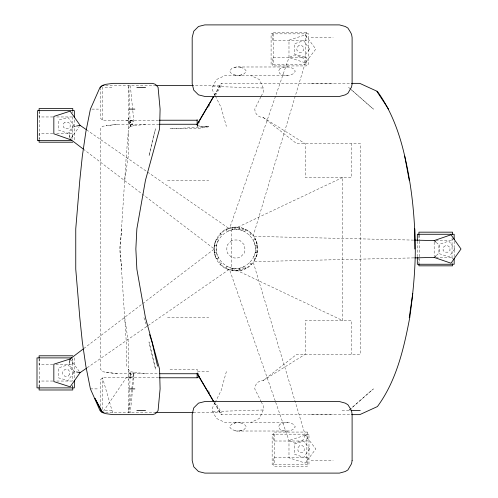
<?xml version="1.0" encoding="UTF-8"?>
<svg xmlns="http://www.w3.org/2000/svg" width="498" height="498" viewBox="0 0 498 498"><rect width="100%" height="100%" fill="white"/><g stroke="black" fill="none" stroke-linecap="round" stroke-linejoin="round"><path stroke-width="0.37" stroke-dasharray="2.49 1.87" d="M126.262 366.161L126.262 341.921L120.199 249L126.262 156.079L128.279 131.839M121.717 228.8L119.694 249L121.717 269.2M132.555 389.735L130.302 412.624L128.279 410.607L128.279 388.888M132.63 388.975L133.838 376.768L133.838 372.224L130.302 371.72L128.279 369.192L130.302 377.777L128.279 379.8M131.646 389.753L128.783 412.624L130.302 371.72L130.302 377.777M131.74 388.994L133.838 372.224L145.453 373.737M124.743 180.32L128.279 156.079L128.279 109.112M69.483 362.563L69.091 364.735L74.351 371.57L75.796 371.832M239.003 229.534C249.025 231.744 256.962 241.748 255.312 252.156C253.102 262.172 243.099 270.115 232.691 268.466C222.674 266.256 214.731 256.252 216.387 245.844C218.591 235.828 228.594 227.885 239.003 229.534L239.532 227.43C267.6 232.547 260.728 275.002 232.168 270.57C204.093 265.453 210.965 222.998 239.532 227.43M232.168 270.57L232.691 268.466M226.378 371.57L221.118 390.507L215.397 401.954M261.182 401.724L263.205 405.764L263.205 409.972L259.52 418.388L250.581 422.597M260.846 96.948L254.789 109.068A8.242 8.242 0 0 0 263.205 117.484L296.87 143.791L360.521 143.791L360.521 354.209L296.87 354.209L263.205 380.516A8.242 8.242 0 0 0 254.789 388.932L260.846 401.052M261.182 96.276L263.205 92.236L263.205 88.028L259.52 79.612L250.581 75.403M215.061 402.627L212.702 407.345L212.702 411.553L216.387 418.388L225.326 422.597L288.454 422.597M215.061 95.373L212.702 90.655L212.702 86.447L216.387 79.612L225.326 75.403L288.454 75.403M214.333 95.379L221.373 83.353L350.966 83.353M214.333 95.23L221.373 83.353M197.133 125.776L208.749 126.785L170.03 128.808L197.133 128.808L208.749 126.785L197.133 126.28L199.474 122.321M208.469 107.151L210.031 104.512M215.51 95.274L221.373 85.376L193.261 85.376M103.391 411.36L126.262 377.777L133.838 376.768L128.279 377.272L133.838 372.224M128.279 128.808L133.838 121.232L132.785 110.55M71.009 138.344L79.269 126.61M220.066 264.78L222.17 262.676M249.529 235.324L251.633 233.22M436.279 255.549L438.906 253.208L438.906 244.792L436.279 242.451M83.751 348.563L214.283 249L215.335 241.636L222.699 231.638L229.012 228.482L87.162 130.246M87.162 367.754L229.012 269.518L222.699 266.362L215.335 256.364L214.283 249L83.751 149.437M263.205 380.516L305.286 354.209L305.286 320.544L351.582 320.544L351.582 354.209M288.454 66.987L236.376 66.987L231.638 68.562L229.534 71.195L231.638 73.822L236.376 75.403M239.532 75.403L244.263 73.822L246.367 71.195L244.263 68.562L239.532 66.987M236.376 422.597L231.638 424.178L229.534 426.805L231.638 429.438L236.376 431.013L288.454 431.013M239.532 431.013L244.263 429.438L246.367 426.805L244.263 424.178L239.532 422.597M214.283 252.685L216.387 252.156M255.312 245.844L257.416 245.315M75.796 126.168L74.351 126.43L69.091 133.265L69.483 135.437M159.086 124.263L117.173 124.263L106.062 125.776M133.838 125.776L128.279 120.728L130.302 126.28L145.453 124.263M117.173 124.263L102.526 126.28L100.503 128.808L100.503 369.192L102.526 371.72L117.173 373.737L159.086 373.737M208.749 371.215L197.133 371.72L199.823 376.258M212.702 411.553L263.205 409.972M413.95 257.889L253.737 261.624L256.893 255.312L256.893 242.688L253.737 236.376L413.95 240.111M311.076 37.524L333.168 37.524M311.076 83.82L333.168 83.82M105.588 85.376L154.778 85.376M105.047 87.393L113.718 87.393M91.918 109.112L98.486 109.112M52.875 116.962L39.105 116.962L39.105 111.602M56.704 116.962L72.067 116.962M100.503 87.393L100.503 118.2L102.526 120.223L158.601 120.223M52.875 133.794L39.105 133.794L39.105 139.147M56.704 133.794L72.77 133.794L72.77 139.147M167.502 180.32L208.749 180.32M435.75 240.584L452.582 240.584L452.582 239.052M435.75 257.416L452.582 257.416L452.582 258.948M167.502 317.68L208.749 317.68M52.875 364.735L39.105 364.735L39.105 358.772M55.938 364.735L72.77 364.735L72.77 358.772M170.03 369.192L197.133 369.192L197.133 373.232M158.601 377.777L102.526 377.777L100.503 379.8L100.503 406.754M52.875 381.038L39.105 381.038L39.105 387.002M56.704 381.038L72.117 381.038M90.406 388.888L98.486 388.888M105.047 410.607L113.718 410.607M342.07 410.607L350.181 410.607M105.588 412.624L155.55 412.624M193.261 412.624L221.373 412.624L215.497 402.708M311.076 414.18L333.168 414.18M214.333 402.77L221.373 414.647L350.966 414.647M311.076 460.476L333.168 460.476M212.702 86.447L263.205 88.028M126.262 120.223L133.838 121.232L130.302 120.223L128.279 118.2L130.302 126.28L130.302 120.223M106.062 372.224L117.173 373.737M255.312 252.156L257.416 252.685M214.283 245.315L216.387 245.844M263.205 117.484L305.286 143.791L305.286 177.456L351.582 177.456L351.582 143.791M220.066 233.22L222.17 235.324M249.529 262.676L251.633 264.78M70.143 358.946L79.226 371.377M208.444 390.805L210.007 393.451M214.333 402.621L221.373 414.647M215.397 96.046L221.118 107.493L226.378 126.43M275.201 400.859L229.534 269.518L236.376 270.57L248.471 266.884L253.208 262.153L305.286 435.221L315.807 448.903L305.286 463.103L288.983 457.843L288.983 440.487L275.456 401.593M143.934 317.68L146.873 326.495M112.623 412.624L102.526 377.777L102.526 410.302M232.168 227.43L232.691 229.534M239.003 268.466L239.532 270.57M69.745 136.882L70.006 138.332M124.743 317.68L128.279 341.921L128.279 388.129M132.705 109.79L130.302 85.376L128.279 87.393L128.279 108.334M128.783 85.376L130.302 126.28M454.164 241.188L454.164 257.335M452.582 262.776L452.582 264.301M452.06 238.112L452.06 259.645M434.169 242.115L434.169 255.885M419.44 235.037L419.44 240.422M419.44 241.188L419.44 263.486M418.918 235.224L418.918 239.052M418.918 257.416L418.918 263.535M417.336 241.188L417.336 257.335M306.868 434.169L306.868 464.684M305.816 33.845L305.816 64.354M274.249 434.169L274.249 464.684M273.726 33.845L273.726 64.354M197.133 124.768L197.133 126.28M102.526 86.926L102.526 120.223M74.351 119.875L74.351 140.635M74.351 357.894L74.351 379.42M72.77 385.514L72.77 387.002M72.247 111.415L72.247 112.953M72.247 116.8L72.247 139.098M72.247 358.66L72.247 380.958M72.247 385.57L72.247 387.108M39.628 111.415L39.628 139.098M39.628 358.66L39.628 387.108M234.272 423.126A10.9 10.9 0 0 1 241.636 423.126M241.636 430.49A10.9 10.9 0 0 1 234.272 430.49M241.636 74.874A10.9 10.9 0 0 1 234.272 74.874M234.272 67.51A10.9 10.9 0 0 1 241.636 67.51M153.533 136.384L148.989 156.079L155.55 128.808L153.533 136.384M305.286 62.779L253.208 235.847L248.471 231.116L236.376 227.43L229.534 228.482L288.983 57.513L288.983 40.157L305.286 34.897L315.807 49.097L305.286 62.779L288.983 57.513L294.766 54.886L302.66 57.513L305.286 62.779M226.907 266.362L225.855 268.466A21.881 21.881 0 0 0 245.844 268.466L244.792 266.362A17.965 17.965 0 0 1 226.907 266.362M245.844 229.534L244.792 231.638A17.965 17.965 0 0 0 226.907 231.638L225.855 229.534A21.881 21.881 0 0 1 245.844 229.534M305.286 435.221L302.66 440.487L294.766 443.114L288.983 440.487L305.286 435.221M280.038 68.562L278.457 71.195L280.038 73.822L283.194 74.874A10.9 10.9 0 0 0 290.558 74.874L293.191 73.822L295.295 71.195L293.191 68.562L290.558 67.51A10.9 10.9 0 0 0 283.194 67.51L280.038 68.562M280.038 424.178L278.457 426.805L280.038 429.438L283.194 430.49A10.9 10.9 0 0 0 290.558 430.49L293.191 429.438L295.295 426.805L293.191 424.178L290.558 423.126A10.9 10.9 0 0 0 283.194 423.126L280.038 424.178M309.495 448.903L303.712 457.32L294.243 454.164L294.243 444.166L303.712 441.01L309.495 448.903M73.822 125.378L68.039 133.265L58.565 130.109L58.565 120.118L68.039 117.484L73.822 125.378M309.495 49.097L303.712 56.99L294.243 53.834L294.243 43.836L303.712 40.68L309.495 49.097M73.822 372.622L68.039 380.516L58.565 377.882L58.565 367.891L68.039 364.735L73.822 372.622M454.686 249L448.903 256.893L439.435 253.737L439.435 244.263L448.903 241.107L454.686 249M69.614 374.203L68.039 376.307L64.883 376.307L62.779 374.203L62.779 371.57L64.883 369.466L68.039 369.466L69.614 371.57L69.614 374.203M299.503 445.747L297.922 447.851L297.922 450.478L299.503 452.582L302.66 452.582L304.234 450.478L304.234 447.851L302.66 445.747L299.503 445.747M64.883 122.222L63.302 123.797L63.302 126.953L64.883 128.534L68.039 128.534L70.143 126.953L70.143 123.797L68.039 122.222L64.883 122.222M298.974 45.418L296.87 47.522L296.87 50.149L298.974 52.253L301.607 52.253L303.712 50.149L303.712 47.522L301.607 45.418L298.974 45.418M231.638 240.584L227.43 244.792A14.816 14.816 0 0 0 227.43 253.208L231.638 257.416A14.816 14.816 0 0 0 240.055 257.416L244.263 253.208A14.816 14.816 0 0 0 244.263 244.792L240.055 240.584A14.816 14.816 0 0 0 231.638 240.584M361.262 399.496L348.637 410.607L373.382 388.888L361.262 399.496M445.218 245.844L443.114 247.419L443.114 250.581L445.218 252.156L447.851 252.156L449.955 250.581L449.955 247.419L447.851 245.844L445.218 245.844M255.312 239.003L253.208 240.055A17.965 17.965 0 0 1 253.208 257.945L255.312 258.997A21.881 21.881 0 0 0 255.312 239.003M218.491 257.945L216.387 258.997A21.881 21.881 0 0 1 216.387 239.003L218.491 240.055A17.965 17.965 0 0 0 218.491 257.945M342.636 177.456L231.638 230.064L231.638 267.936L342.636 320.544L342.636 177.456M306.338 32.264L272.674 32.264L272.674 40.68L306.338 40.68L306.338 32.264M308.443 33.845L271.093 33.845L271.093 64.354L308.443 64.354L308.443 33.845M306.338 57.513L272.674 57.513L272.674 65.935L306.338 65.935L306.338 57.513M307.391 432.065L273.726 432.065L273.726 441.01L307.391 441.01L307.391 432.065M308.972 434.169L272.145 434.169L272.145 464.684L308.972 464.684L308.972 434.169M307.391 457.32L273.726 457.32L273.726 466.259L307.391 466.259L307.391 457.32M373.382 109.112L348.637 87.393L373.382 109.112M155.55 369.192L148.989 341.921L155.55 369.192"/><path stroke-width="0.75" d="M351.6 414.647L359.743 414.647L377.422 406.567C396.489 380.628 403.816 348.743 409.742 317.68C412.836 294.909 415.27 272.008 415.295 249C414.884 217.788 411.883 186.495 404.693 156.079C399.477 133.122 391.304 110.637 377.422 91.433L359.743 83.353L351.6 83.353M409.238 317.68L412.774 293.44M69.483 362.563L70.143 358.946L83.135 349.036M197.133 124.768L213.555 96.712M213.555 96.55L197.133 124.263L159.814 124.263M86.528 368.196L80.134 372.622L70.143 386.828L53.834 381.568L53.834 364.206L70.143 358.946M100.503 87.393L102.526 85.376L105.557 84.367L113.133 83.353L152.519 83.353L155.55 84.367L158.078 87.393L160.095 109.112L159.59 128.808L145.453 180.32L136.863 228.8L135.854 249L136.863 269.2L145.453 317.68L159.59 369.192L160.095 388.888L158.078 410.607L155.55 413.633L152.519 414.647L113.133 414.647L105.557 413.633L102.526 412.624L99.998 410.607L90.406 388.888L85.861 366.161L82.326 341.921L79.798 317.68L75.758 269.2L75.758 228.8L79.798 180.32L82.326 156.079L85.861 131.839L90.406 109.112L99.998 87.393L102.526 85.376L104.076 85.376M414.728 257.871L434.169 257.416L435.75 256.016M159.36 377.777L197.133 377.777L199.15 376.637M414.728 240.129L434.169 240.584L451.007 234.795L460.999 249L451.007 263.205L434.169 257.416M76.518 126.031L80.134 125.378L86.528 129.804M155.55 85.376L193.261 85.376M136.863 87.393L145.534 87.393M128.783 109.112L134.846 109.112M159.36 120.223L197.133 120.223M71.718 140.635L37.524 140.635L37.524 110.649L74.351 110.649L74.351 117.565M72.77 142.21L39.105 142.21L39.105 139.913M72.77 355.79L39.105 355.79L39.105 358.025M71.718 357.894L37.001 357.894L37.001 387.88L74.351 387.88L74.351 380.192M159.814 373.737L197.133 373.737L213.555 401.45M128.783 388.888L134.846 388.888M136.863 410.607L145.534 410.607M350.959 410.607L360.253 410.607M104.076 412.624L102.526 412.624L100.503 410.607M155.55 412.624L193.261 412.624M76.518 371.969L80.134 372.622M70.143 139.583L53.834 133.794L53.834 116.432L70.143 111.172L80.134 125.378M70.143 139.054L83.135 148.964M434.169 240.584L435.75 241.984M376.918 91.433L388.533 109.112M213.941 401.954L197.133 373.232L197.133 377.777M149.568 334.575L152.014 341.921L157.573 366.161M404.693 156.079L409.238 180.32M69.483 135.437L69.745 136.882M454.164 239.65L454.164 234.272L417.336 234.272L417.336 240.422M454.164 258.107L454.164 264.257L417.336 264.257L417.336 257.335M452.582 234.465L452.582 232.168L418.918 232.168L418.918 234.465M452.582 264.301L452.582 265.832L418.918 265.832L418.918 264.301M414.79 228.8L414.79 249M197.133 119.669L197.133 124.811M72.77 110.836L72.77 108.545L39.105 108.545L39.105 110.836M72.77 387.749L72.77 389.984L39.105 389.984L39.105 387.749M352.105 83.82L351.582 86.976L347.897 93.288L345.27 94.863L339.48 96.444L204.809 96.444L198.497 94.863L193.766 90.132L192.184 83.82L192.184 37.524L193.766 31.212L198.497 26.481L204.809 24.9L339.48 24.9L345.27 26.481L347.897 28.056L350.53 32.264L351.582 34.368L352.105 37.524L352.105 83.82M352.105 460.476L351.582 463.632L347.897 469.944L345.27 471.519L339.48 473.1L204.809 473.1L198.497 471.519L193.766 466.788L192.184 460.476L192.184 414.18L193.766 407.868L198.497 403.137L204.809 401.556L339.48 401.556L345.27 403.137L347.897 404.712L350.53 408.92L351.582 411.024L352.105 414.18L352.105 460.476M102.526 412.624L94.95 398.487L102.526 412.624"/></g></svg>
